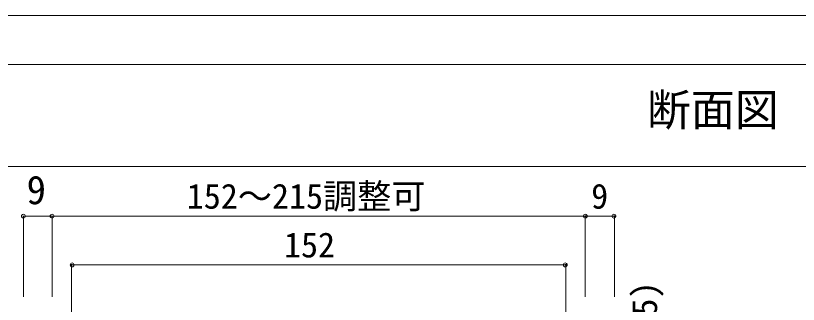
# Model space of a CAD drawing. Units: millimetres on the paper, enlarged 10 times, with parts at other scales. Extents: x -2000 to 2000, y -1385 to 1385.
# Drawn here: x -1509 to -707, y 1089 to 1385 of the extents above; entities that cross this region are included whole.
import ezdxf
from ezdxf.enums import TextEntityAlignment as Align

# ---------------------------------------------------------------- set-up
doc = ezdxf.new("R2010")
doc.units = ezdxf.units.MM
doc.header["$LTSCALE"] = 10
doc.header["$PDMODE"] = 32
doc.header["$PDSIZE"] = 4
doc.layers.add('1-1_0', color=7, linetype='Continuous', lineweight=20)
doc.layers.add('2-0_18', color=7, linetype='Continuous', lineweight=18)
doc.styles.add('ＭＳ ゴシック', font='')
doc.styles.get('ＭＳ ゴシック').set_extended_font_data('MS Gothic')

msp = doc.modelspace()

# ---------------------------------------------------------------- linework, layer by layer
at = {"layer": '1-1_0'}
for p, q in [((-1950, 1335), (380, 1335)), ((-1950, 1230), (380, 1230))]:
    msp.add_line(p, q, dxfattribs=at)
msp.add_lwpolyline([(-2000, -1385), (2000, -1385), (2000, 1385), (-2000, 1385)], close=True, dxfattribs=at)
at = {"layer": '2-0_18', "color": 4, "lineweight": 9}
for p, q in [((-1501.18, 1096.24), (-1501.18, 1179.13)), ((-1471.71, 1179.13), (-1501.18, 1179.13)), ((-1471.71, 1096.24), (-1471.71, 1179.13)), ((-1471.71, 1179.13), (-895.04, 1179.13)), ((-925.04, 1096.24), (-925.04, 1179.13)), ((-895.04, 1096.24), (-895.04, 1179.13)), ((-1451.71, 1129.12), (-945.04, 1129.12)), ((-1451.71, 1061.04), (-1451.71, 1129.12)), ((-945.04, 1061.04), (-945.04, 1129.12))]:
    msp.add_line(p, q, dxfattribs=at)
for centre, start, end in [((-925.04, 1179.13), 0, 180), ((-925.04, 1179.13), 180, 0), ((-895.04, 1179.13), 0, 180), ((-895.04, 1179.13), 180, 0), ((-1451.71, 1129.12), 0, 180), ((-1451.71, 1129.12), 180, 0), ((-945.04, 1129.12), 0, 180), ((-945.04, 1129.12), 180, 0)]:
    msp.add_arc(centre, 0.521, start, end, dxfattribs=at)
at = {"layer": '2-0_18', "color": 4}
for p in [(-1501.18, 1179.13), (-1471.71, 1179.13), (-925.04, 1179.13), (-895.56, 1179.13), (-1451.18, 1129.12), (-945.56, 1129.12)]:
    msp.add_point(p, dxfattribs=at)

# ---------------------------------------------------------------- texts
at = {"layer": '1-1_0', "style": 'ＭＳ ゴシック'}
msp.add_text('断面図', height=32.99, dxfattribs=at).set_placement((-861.74, 1261.98), align=Align.BOTTOM_LEFT)
at = {"layer": '2-0_18', "style": 'ＭＳ ゴシック'}
for s, height, p in [('9', 29.33, (-1497.9, 1182.65)), ('152～215調整可', 25.66, (-1333.66, 1179.13)), ('9', 25.66, (-918.96, 1179.13)), ('152', 25.66, (-1233.96, 1129.12))]:
    msp.add_text(s, height=height, dxfattribs=at).set_placement(p, align=Align.BOTTOM_LEFT)
msp.add_text('24(35)', height=25.66, rotation=90, dxfattribs=at).set_placement((-843.65, 1007.32), align=Align.BOTTOM_LEFT)

doc.saveas('drawing.dxf')
